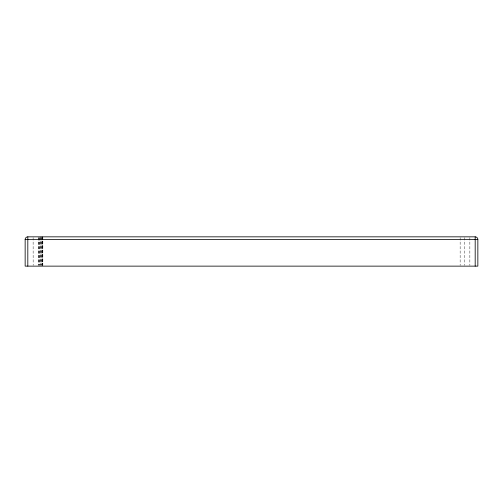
<?xml version="1.0" encoding="UTF-8"?>
<svg xmlns="http://www.w3.org/2000/svg" width="503" height="503" viewBox="0 0 503 503"><rect width="100%" height="100%" fill="white"/><g stroke="black" fill="none" stroke-linecap="round" stroke-linejoin="round"><path stroke-width="0.38" stroke-dasharray="2.52 1.89" d="M469.859 237.611L469.859 265.389M464.533 237.611L464.533 265.389M460.144 237.611L460.144 265.389M42.856 236.838L42.856 265.364M42.755 236.838L42.755 265.364M42.661 236.838L42.661 265.364M42.359 237.611L42.359 265.364M42.177 236.838L42.177 265.364M41.699 237.611L41.699 265.364M41.441 236.838L41.441 265.364M40.818 237.611L40.818 265.364M40.498 236.838L40.498 265.364M39.781 237.611L39.781 265.364M39.423 237.611L39.423 265.364M38.649 237.611L38.649 265.364M38.467 237.611L38.467 265.364M33.116 237.611L33.16 265.364"/><path stroke-width="0.75" d="M27.816 236.838L475.184 236.838A2.666 2.666 0 0 1 477.85 239.503L477.85 266.131L25.15 266.131L25.15 239.503A2.666 2.666 0 0 1 27.816 236.838L27.816 266.131M25.15 239.503L477.85 239.503M475.184 236.838L475.184 266.131"/></g></svg>
